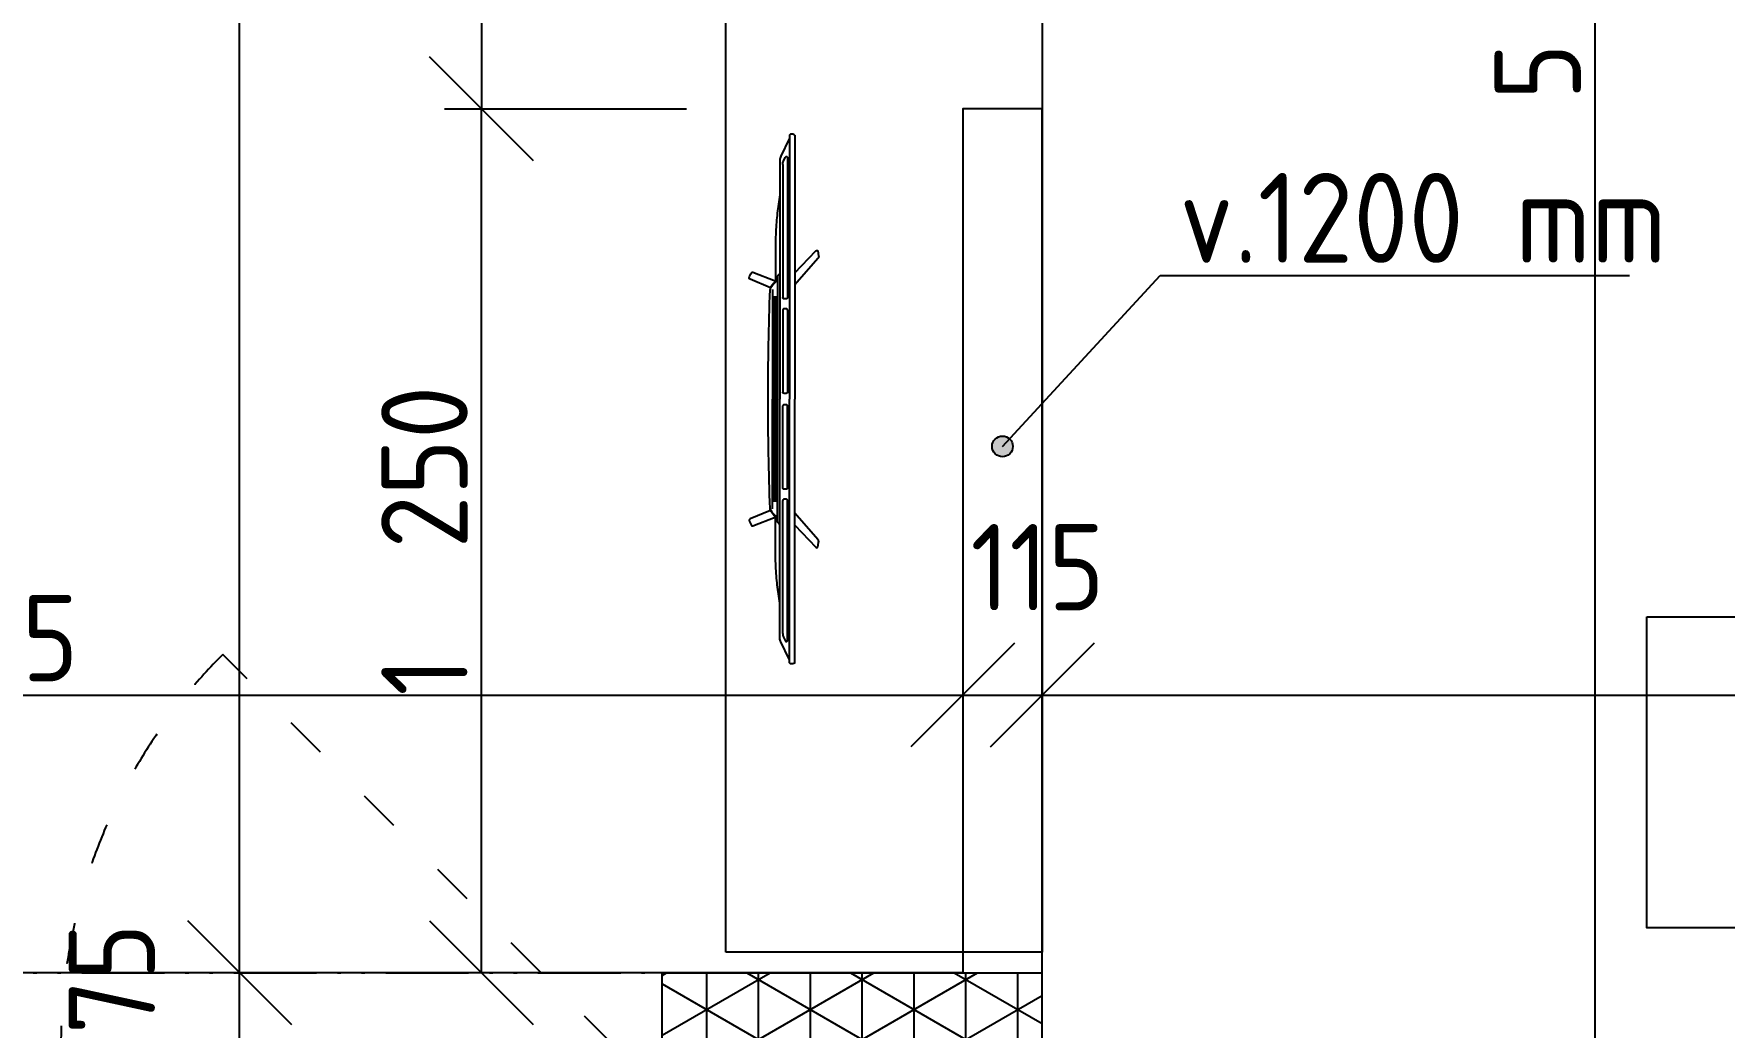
# Model space of a CAD drawing. Extents: x 4511820 to 5180432, y -1526536 to -944957.
# Drawn here: x 5111338 to 5113784, y -1211378 to -1209941 of the extents above; entities that cross this region are included whole.
import ezdxf

# ---------------------------------------------------------------- set-up
doc = ezdxf.new("R2010")
doc.units = 0
doc.header["$MEASUREMENT"] = 0
doc.linetypes.add('ACAD_ISO03W100', pattern=[30, 12, -18])
doc.linetypes.add('ACAD_ISO12W100', pattern=[22, 12, -3, 0.5, -3, 0.5, -3])
doc.layers.get('0').update_dxf_attribs({"linetype": 'CONTINUOUS'})
doc.layers.get('Defpoints').update_dxf_attribs({"color": 61, "linetype": 'CONTINUOUS'})
for name, color, linetype in [('KÓTY', 4, 'CONTINUOUS'), ('MÚRY', 1, 'CONTINUOUS'), ('OKNÁ', 143, 'CONTINUOUS'), ('Plochy', 41, 'CONTINUOUS'), ('TENKÁ', 7, 'CONTINUOUS'), ('ZARIADENIE', 47, 'CONTINUOUS'), ('ŠRAFY', 82, 'CONTINUOUS')]:
    doc.layers.add(name, color=color, linetype=linetype)
doc.styles.add('STYLE1', font='isocp.shx')
doc.dimstyles.new('STANDARD-50', dxfattribs={"dimtxt": 125, "dimasz": 150, "dimexe": 10, "dimexo": 200, "dimgap": 20, "dimtad": 1, "dimdsep": 46, "dimlunit": 6, "dimtxsty": 'STYLE1', "dimblk1": 'OBLIQUE', "dimblk2": 'OBLIQUE', "dimsah": 1, "dimcen": 2.5, "dimse1": 1, "dimse2": 1, "dimadec": 0, "dimazin": 0, "dimtfac": 1, "dimtmove": 1, "dimatfit": 3, "dimldrblk": 'OBLIQUE', "dimfxl": 1, "dimtolj": 1, "dimtzin": 0, "dimarcsym": 0})

# ---------------------------------------------------------------- blocks, each defined once
blk = doc.blocks.new('_OBLIQUE')
at = {"color": 0, "linetype": 'ByBlock'}
blk.add_line((-0.5, -0.5), (0.5, 0.5), dxfattribs=at)
blk = doc.blocks.new('*D13735')
at = {"layer": 'Defpoints', "color": 0}
for p in [(5109612.5, -1211368.2), (5142602.5, -1212808.2), (5142602.5, -1215556.2)]:
    blk.add_point(p, dxfattribs=at)
at = {"layer": 'KÓTY', "color": 0, "lineweight": -2}
blk.add_line((5109612.5, -1215556.2), (5142602.5, -1215556.2), dxfattribs=at)
at = {"layer": 'KÓTY', "color": 0, "linetype": 'ByBlock', "lineweight": -2, "xscale": 150, "yscale": 150, "zscale": 150, "rotation": 180}
blk.add_blockref('_OBLIQUE', (5109612.5, -1215556.2), dxfattribs=at)
at = {"layer": 'KÓTY', "color": 0, "linetype": 'ByBlock', "lineweight": -2, "xscale": 150, "yscale": 150, "zscale": 150}
blk.add_blockref('_OBLIQUE', (5142602.5, -1215556.2), dxfattribs=at)
at = {"layer": 'KÓTY', "color": 0, "insert": (5126107.5, -1215473.6), "char_height": 125, "attachment_point": 5, "style": 'STYLE1'}
blk.add_mtext('\\A1;32ﾠ990', dxfattribs=at)
blk = doc.blocks.new('Tv06_top_cad-block.com')
at = {"color": 0}
for points in [[(-161.1, -3.4), (-173.3, 26.2, 0.359324), (-175.3, 27.3, 0.097501), (-182.8, 24.2, 0.350578), (-183.5, 22.1), (-171.1, -10.4)], [(161.1, -3.4), (173.3, 26.2, -0.359324), (175.3, 27.3, -0.097501), (182.8, 24.2, -0.350578), (183.5, 22.1), (171.1, -10.4)], [(-381.9, -38.8, -0.13121), (-383.2, -32.7, -0.169032), (-383, -32.3), (-381.8, -31.1, -0.205713), (-381.3, -30.9), (-378.5, -30.9, 0.118206), (-376.2, -30.4), (-351.4, -18.4, -0.105648), (-345.8, -17), (0, -17)], [(-339.3, -21.2), (-339.3, -21.2, 0.099639), (-344.3, -22.2), (-349.2, -24.6, 0.215889), (-350.7, -26.3, 0.476075), (-349.4, -28, 0.244765)], [(-295.5, -17), (-282, -15, -0.02037), (-255.8, -12, -0.012056), (-227.2, -10.7), (-169.3, -10.7)], [(-181.8, -17), (-178.5, -14, -0.213415), (-177.3, -13.6), (0, -13.6)], [(-172.1, -13.6, -0.072098), (-159.2, -3, -0.121861), (-158.4, -2.8)], [(-170.1, -10.6, -0.053076), (-160.2, -2.9), (-158.4, -2.8)], [(-147.6, -13.6), (-147.6, -7.5, -0.414214), (-147.4, -7.3), (-146.5, -7.3, -0.414214), (-146.3, -7.5), (-146.3, -13.6)], [(-146.8, -28, 0.414214), (-145, -26.2), (-145, -23, 0.414214), (-146.8, -21.2)], [(-143.9, -13.6), (-143.9, -7.5, -0.414214), (-143.7, -7.3), (-142.7, -7.3, -0.414214), (-142.6, -7.5), (-142.6, -13.6)], [(-140.2, -13.6), (-140.2, -7.5, -0.414214), (-140, -7.3), (-139, -7.3, -0.414214), (-138.8, -7.5), (-138.8, -13.6)], [(-136.4, -13.6), (-136.4, -7.5, -0.414214), (-136.3, -7.3), (-135.3, -7.3, -0.414214), (-135.1, -7.5), (-135.1, -13.6)], [(-132.7, -13.6), (-132.7, -7.5, -0.414214), (-132.5, -7.3), (-131.6, -7.3, -0.414214), (-131.4, -7.5), (-131.4, -13.6)], [(-128.8, -28, -0.414214), (-130.6, -26.2), (-130.6, -23, -0.414214), (-128.8, -21.2)], [(-129, -13.6), (-129, -7.5, -0.414214), (-128.8, -7.3), (-127.9, -7.3, -0.414214), (-127.7, -7.5), (-127.7, -13.6)], [(-125.3, -13.6), (-125.3, -7.5, -0.414214), (-125.1, -7.3), (-124.1, -7.3, -0.414214), (-124, -7.5), (-124, -13.6)], [(-121.6, -13.6), (-121.6, -7.5, -0.414214), (-121.4, -7.3), (-120.4, -7.3, -0.414214), (-120.2, -7.5), (-120.2, -13.6)], [(-117.8, -13.6), (-117.8, -7.5, -0.414214), (-117.7, -7.3), (-116.7, -7.3, -0.414214), (-116.5, -7.5), (-116.5, -13.6)], [(-114.1, -13.6), (-114.1, -7.5, -0.414214), (-113.9, -7.3), (-113, -7.3, -0.414214), (-112.8, -7.5), (-112.8, -13.6)], [(-110.4, -13.6), (-110.4, -7.5, -0.414214), (-110.2, -7.3), (-109.3, -7.3, -0.414214), (-109.1, -7.5), (-109.1, -13.6)], [(-106.7, -13.6), (-106.7, -7.5, -0.414214), (-106.5, -7.3), (-105.5, -7.3, -0.414214), (-105.4, -7.5), (-105.4, -13.6)], [(-103, -13.6), (-103, -7.5, -0.414214), (-102.8, -7.3), (-101.8, -7.3, -0.414214), (-101.6, -7.5), (-101.6, -13.6)], [(-99.2, -13.6), (-99.2, -7.5, -0.414214), (-99.1, -7.3), (-98.1, -7.3, -0.414214), (-97.9, -7.5), (-97.9, -13.6)], [(-95.5, -13.6), (-95.5, -7.5, -0.414214), (-95.3, -7.3), (-94.4, -7.3, -0.414214), (-94.2, -7.5), (-94.2, -13.6)], [(-91.8, -13.6), (-91.8, -7.5, -0.414214), (-91.6, -7.3), (-90.7, -7.3, -0.414214), (-90.5, -7.5), (-90.5, -13.6)], [(-88.1, -13.6), (-88.1, -7.5, -0.414214), (-87.9, -7.3), (-86.9, -7.3, -0.414214), (-86.8, -7.5), (-86.8, -13.6)], [(-84.4, -13.6), (-84.4, -7.5, -0.414214), (-84.2, -7.3), (-83.2, -7.3, -0.414214), (-83, -7.5), (-83, -13.6)], [(-80.6, -13.6), (-80.6, -7.5, -0.414214), (-80.5, -7.3), (-79.5, -7.3, -0.414214), (-79.3, -7.5), (-79.3, -13.6)], [(-76.9, -13.6), (-76.9, -7.5, -0.414214), (-76.7, -7.3), (-75.8, -7.3, -0.414214), (-75.6, -7.5), (-75.6, -13.6)], [(-73.2, -13.6), (-73.2, -7.5, -0.414214), (-73, -7.3), (-72.1, -7.3, -0.414214), (-71.9, -7.5), (-71.9, -13.6)], [(-69.5, -13.6), (-69.5, -7.5, -0.414214), (-69.3, -7.3), (-68.3, -7.3, -0.414214), (-68.2, -7.5), (-68.2, -13.6)], [(-65.8, -13.6), (-65.8, -7.5, -0.414214), (-65.6, -7.3), (-64.6, -7.3, -0.414214), (-64.4, -7.5), (-64.4, -13.6)], [(-62, -13.6), (-62, -7.5, -0.414214), (-61.9, -7.3), (-60.9, -7.3, -0.414214), (-60.7, -7.5), (-60.7, -13.6)], [(-58.3, -13.6), (-58.3, -7.5, -0.414214), (-58.1, -7.3), (-57.2, -7.3, -0.414214), (-57, -7.5), (-57, -13.6)], [(-54.6, -13.6), (-54.6, -7.5, -0.414214), (-54.4, -7.3), (-53.5, -7.3, -0.414214), (-53.3, -7.5), (-53.3, -13.6)], [(-50.9, -13.6), (-50.9, -7.5, -0.414214), (-50.7, -7.3), (-49.7, -7.3, -0.414214), (-49.6, -7.5), (-49.6, -13.6)], [(-47.2, -13.6), (-47.2, -7.5, -0.414214), (-47, -7.3), (-46, -7.3, -0.414214), (-45.8, -7.5), (-45.8, -13.6)], [(-43.4, -13.6), (-43.4, -7.5, -0.414214), (-43.3, -7.3), (-42.3, -7.3, -0.414214), (-42.1, -7.5), (-42.1, -13.6)], [(-39.7, -13.6), (-39.7, -7.5, -0.414214), (-39.5, -7.3), (-38.6, -7.3, -0.414214), (-38.4, -7.5), (-38.4, -13.6)], [(-36, -13.6), (-36, -7.5, -0.414214), (-35.8, -7.3), (-34.9, -7.3, -0.414214), (-34.7, -7.5), (-34.7, -13.6)], [(-32.3, -13.6), (-32.3, -7.5, -0.414214), (-32.1, -7.3), (-31.1, -7.3, -0.414214), (-31, -7.5), (-31, -13.6)], [(-28.6, -13.6), (-28.6, -7.5, -0.414214), (-28.4, -7.3), (-27.4, -7.3, -0.414214), (-27.2, -7.5), (-27.2, -13.6)], [(-24.8, -13.6), (-24.8, -7.5, -0.414214), (-24.7, -7.3), (-23.7, -7.3, -0.414214), (-23.5, -7.5), (-23.5, -13.6)], [(-21.1, -13.6), (-21.1, -7.5, -0.414214), (-20.9, -7.3), (-20, -7.3, -0.414214), (-19.8, -7.5), (-19.8, -13.6)], [(-17.4, -13.6), (-17.4, -7.5, -0.414214), (-17.2, -7.3), (-16.3, -7.3, -0.414214), (-16.1, -7.5), (-16.1, -13.6)], [(-13.7, -13.6), (-13.7, -7.5, -0.414214), (-13.5, -7.3), (-12.5, -7.3, -0.414214), (-12.4, -7.5), (-12.4, -13.6)], [(-10, -13.6), (-10, -7.5, -0.414214), (-9.8, -7.3), (-8.8, -7.3, -0.414214), (-8.6, -7.5), (-8.6, -13.6)], [(-10, -28, 0.414214), (-8.2, -26.2), (-8.2, -23, 0.414214), (-10, -21.2)], [(-6.2, -13.6), (-6.2, -7.5, -0.414214), (-6.1, -7.3), (-5.1, -7.3, -0.414214), (-4.9, -7.5), (-4.9, -13.6)], [(-2.5, -13.6), (-2.5, -7.5, -0.414214), (-2.3, -7.3), (-1.4, -7.3, -0.414214), (-1.2, -7.5), (-1.2, -13.6)], [(181.8, -17), (178.5, -14, 0.213415), (177.3, -13.6), (0, -13.6)], [(381.9, -38.8, 0.13121), (383.2, -32.7, 0.169032), (383, -32.3), (381.8, -31.1, 0.205713), (381.3, -30.9), (378.5, -30.9, -0.118206), (376.2, -30.4), (351.4, -18.4, 0.105648), (345.8, -17), (0, -17)], [(2.5, -13.6), (2.5, -7.5, 0.414214), (2.3, -7.3), (1.4, -7.3, 0.414214), (1.2, -7.5), (1.2, -13.6)], [(6.2, -13.6), (6.2, -7.5, 0.414214), (6.1, -7.3), (5.1, -7.3, 0.414214), (4.9, -7.5), (4.9, -13.6)], [(10, -28, -0.414214), (8.2, -26.2), (8.2, -23, -0.414214), (10, -21.2)], [(10, -13.6), (10, -7.5, 0.414214), (9.8, -7.3), (8.8, -7.3, 0.414214), (8.6, -7.5), (8.6, -13.6)], [(13.7, -13.6), (13.7, -7.5, 0.414214), (13.5, -7.3), (12.5, -7.3, 0.414214), (12.4, -7.5), (12.4, -13.6)], [(17.4, -13.6), (17.4, -7.5, 0.414214), (17.2, -7.3), (16.3, -7.3, 0.414214), (16.1, -7.5), (16.1, -13.6)], [(21.1, -13.6), (21.1, -7.5, 0.414214), (20.9, -7.3), (20, -7.3, 0.414214), (19.8, -7.5), (19.8, -13.6)], [(24.8, -13.6), (24.8, -7.5, 0.414214), (24.7, -7.3), (23.7, -7.3, 0.414214), (23.5, -7.5), (23.5, -13.6)], [(28.6, -13.6), (28.6, -7.5, 0.414214), (28.4, -7.3), (27.4, -7.3, 0.414214), (27.2, -7.5), (27.2, -13.6)], [(32.3, -13.6), (32.3, -7.5, 0.414214), (32.1, -7.3), (31.1, -7.3, 0.414214), (31, -7.5), (31, -13.6)], [(36, -13.6), (36, -7.5, 0.414214), (35.8, -7.3), (34.9, -7.3, 0.414214), (34.7, -7.5), (34.7, -13.6)], [(39.7, -13.6), (39.7, -7.5, 0.414214), (39.5, -7.3), (38.6, -7.3, 0.414214), (38.4, -7.5), (38.4, -13.6)], [(43.4, -13.6), (43.4, -7.5, 0.414214), (43.3, -7.3), (42.3, -7.3, 0.414214), (42.1, -7.5), (42.1, -13.6)], [(47.2, -13.6), (47.2, -7.5, 0.414214), (47, -7.3), (46, -7.3, 0.414214), (45.8, -7.5), (45.8, -13.6)], [(50.9, -13.6), (50.9, -7.5, 0.414214), (50.7, -7.3), (49.7, -7.3, 0.414214), (49.6, -7.5), (49.6, -13.6)], [(54.6, -13.6), (54.6, -7.5, 0.414214), (54.4, -7.3), (53.5, -7.3, 0.414214), (53.3, -7.5), (53.3, -13.6)], [(58.3, -13.6), (58.3, -7.5, 0.414214), (58.1, -7.3), (57.2, -7.3, 0.414214), (57, -7.5), (57, -13.6)], [(62, -13.6), (62, -7.5, 0.414214), (61.9, -7.3), (60.9, -7.3, 0.414214), (60.7, -7.5), (60.7, -13.6)], [(65.8, -13.6), (65.8, -7.5, 0.414214), (65.6, -7.3), (64.6, -7.3, 0.414214), (64.4, -7.5), (64.4, -13.6)], [(69.5, -13.6), (69.5, -7.5, 0.414214), (69.3, -7.3), (68.3, -7.3, 0.414214), (68.2, -7.5), (68.2, -13.6)], [(73.2, -13.6), (73.2, -7.5, 0.414214), (73, -7.3), (72.1, -7.3, 0.414214), (71.9, -7.5), (71.9, -13.6)], [(76.9, -13.6), (76.9, -7.5, 0.414214), (76.7, -7.3), (75.8, -7.3, 0.414214), (75.6, -7.5), (75.6, -13.6)], [(80.6, -13.6), (80.6, -7.5, 0.414214), (80.5, -7.3), (79.5, -7.3, 0.414214), (79.3, -7.5), (79.3, -13.6)], [(84.4, -13.6), (84.4, -7.5, 0.414214), (84.2, -7.3), (83.2, -7.3, 0.414214), (83, -7.5), (83, -13.6)], [(88.1, -13.6), (88.1, -7.5, 0.414214), (87.9, -7.3), (86.9, -7.3, 0.414214), (86.8, -7.5), (86.8, -13.6)], [(91.8, -13.6), (91.8, -7.5, 0.414214), (91.6, -7.3), (90.7, -7.3, 0.414214), (90.5, -7.5), (90.5, -13.6)], [(95.5, -13.6), (95.5, -7.5, 0.414214), (95.3, -7.3), (94.4, -7.3, 0.414214), (94.2, -7.5), (94.2, -13.6)], [(99.2, -13.6), (99.2, -7.5, 0.414214), (99.1, -7.3), (98.1, -7.3, 0.414214), (97.9, -7.5), (97.9, -13.6)], [(103, -13.6), (103, -7.5, 0.414214), (102.8, -7.3), (101.8, -7.3, 0.414214), (101.6, -7.5), (101.6, -13.6)], [(106.7, -13.6), (106.7, -7.5, 0.414214), (106.5, -7.3), (105.5, -7.3, 0.414214), (105.4, -7.5), (105.4, -13.6)], [(110.4, -13.6), (110.4, -7.5, 0.414214), (110.2, -7.3), (109.3, -7.3, 0.414214), (109.1, -7.5), (109.1, -13.6)], [(114.1, -13.6), (114.1, -7.5, 0.414214), (113.9, -7.3), (113, -7.3, 0.414214), (112.8, -7.5), (112.8, -13.6)], [(117.8, -13.6), (117.8, -7.5, 0.414214), (117.7, -7.3), (116.7, -7.3, 0.414214), (116.5, -7.5), (116.5, -13.6)], [(121.6, -13.6), (121.6, -7.5, 0.414214), (121.4, -7.3), (120.4, -7.3, 0.414214), (120.2, -7.5), (120.2, -13.6)], [(125.3, -13.6), (125.3, -7.5, 0.414214), (125.1, -7.3), (124.1, -7.3, 0.414214), (124, -7.5), (124, -13.6)], [(129, -13.6), (129, -7.5, 0.414214), (128.8, -7.3), (127.9, -7.3, 0.414214), (127.7, -7.5), (127.7, -13.6)], [(128.8, -28, 0.414214), (130.6, -26.2), (130.6, -23, 0.414214), (128.8, -21.2)], [(132.7, -13.6), (132.7, -7.5, 0.414214), (132.5, -7.3), (131.6, -7.3, 0.414214), (131.4, -7.5), (131.4, -13.6)], [(136.4, -13.6), (136.4, -7.5, 0.414214), (136.3, -7.3), (135.3, -7.3, 0.414214), (135.1, -7.5), (135.1, -13.6)], [(140.2, -13.6), (140.2, -7.5, 0.414214), (140, -7.3), (139, -7.3, 0.414214), (138.8, -7.5), (138.8, -13.6)], [(143.9, -13.6), (143.9, -7.5, 0.414214), (143.7, -7.3), (142.7, -7.3, 0.414214), (142.6, -7.5), (142.6, -13.6)], [(146.8, -28, -0.414214), (145, -26.2), (145, -23, -0.414214), (146.8, -21.2)], [(147.6, -13.6), (147.6, -7.5, 0.414214), (147.4, -7.3), (146.5, -7.3, 0.414214), (146.3, -7.5), (146.3, -13.6)], [(172.1, -13.6, 0.072098), (159.2, -3, 0.121861), (158.4, -2.8)], [(170.1, -10.6, 0.053076), (160.2, -2.9), (158.4, -2.8)], [(295.5, -17), (282, -15, 0.02037), (255.8, -12, 0.012056), (227.2, -10.7), (169.3, -10.7)], [(339.3, -21.2), (339.3, -21.2, -0.099639), (344.3, -22.2), (349.2, -24.6, -0.215889), (350.7, -26.3, -0.476075), (349.4, -28, -0.244765)], [(-182.5, -38.8), (-214.4, -69.1, 0.250582), (-215, -71, 0.266718), (-214.3, -71.9, 0.084688)], [(-214.3, -71.9), (-207.3, -73.1, 0.211205), (-203.3, -72.1), (-165.2, -38.8)], [(214.3, -71.9), (207.3, -73.1, -0.211205), (203.3, -72.1), (165.2, -38.8)], [(182.5, -38.8), (214.4, -69.1, -0.250582), (215, -71, -0.266718), (214.3, -71.9, -0.084688)]]:
    blk.add_lwpolyline(points, format="xyb", dxfattribs=at)
for points in [[(-339.3, -21.2), (-146.8, -21.2)], [(-158.6, -6.5), (0, -6.5)], [(-128.8, -21.2), (-10, -21.2)], [(158.6, -6.5), (0, -6.5)], [(128.8, -21.2), (10, -21.2)], [(339.3, -21.2), (146.8, -21.2)], [(-381.9, -38.8), (0, -38.8)], [(-378.5, -30.9), (0, -30.9)], [(-349.4, -28), (-146.8, -28)], [(-128.8, -28), (-10, -28)], [(378.5, -30.9), (0, -30.9)], [(381.9, -38.8), (0, -38.8)], [(128.8, -28), (10, -28)], [(349.4, -28), (146.8, -28)]]:
    blk.add_lwpolyline(points, dxfattribs=at)
for centre, radius, start, end in [((0, -4564), 4564, 90, 91.9893), ((0, -4564), 4564, 88.0107, 90), ((-170.5, -10.1), 0.6, 200.9784, 314.0295), ((170.5, -10.1), 0.6, 225.9705, 339.0216)]:
    blk.add_arc(centre, radius, start, end, dxfattribs=at)
blk = doc.blocks.new('TV')
at = {"layer": 'ZARIADENIE', "color": 8}
blk.add_blockref('Tv06_top_cad-block.com', (4448198.7, -1316337.8), dxfattribs=at)
blk = doc.blocks.new('SESACKA ROH1')
at = {"layer": 'ZARIADENIE', "color": 45, "ltscale": 0.25}
blk.add_lwpolyline([(4447044, -1317155.2), (4446044, -1317155.2), (4446044, -1317605.2), (4447044, -1317605.2)], close=True, dxfattribs=at)
blk = doc.blocks.new('*D28120')
at = {"layer": 'Defpoints', "color": 0}
for p in [(5111636, -1211299.2), (5111897.5, -1211299.2), (5111897.5, -1211474.2)]:
    blk.add_point(p, dxfattribs=at)
at = {"layer": 'KÓTY', "color": 0, "lineweight": -2}
blk.add_line((5111636, -1211474.2), (5111636, -1211299.2), dxfattribs=at)
at = {"layer": 'KÓTY', "color": 0, "linetype": 'ByBlock', "lineweight": -2, "xscale": 150, "yscale": 150, "zscale": 150}
for p, rotation in [((5111636, -1211299.2), 90), ((5111636, -1211474.2), 270)]:
    blk.add_blockref('_OBLIQUE', p, dxfattribs=dict(at, rotation=rotation))
at = {"layer": 'KÓTY', "color": 0, "insert": (5111451, -1211336), "char_height": 125, "attachment_point": 5, "rotation": 90, "style": 'STYLE1'}
blk.add_mtext('\\A1;175', dxfattribs=at)
blk = doc.blocks.new('*D28121')
at = {"layer": 'Defpoints', "color": 0}
for p in [(5111636, -1207164.2), (5111636, -1207164.2), (5111897.5, -1211299.2)]:
    blk.add_point(p, dxfattribs=at)
at = {"layer": 'KÓTY', "color": 0, "lineweight": -2}
blk.add_line((5111636, -1211299.2), (5111636, -1207164.2), dxfattribs=at)
at = {"layer": 'KÓTY', "color": 0, "linetype": 'ByBlock', "lineweight": -2, "xscale": 150, "yscale": 150, "zscale": 150}
for p, rotation in [((5111636, -1207164.2), 90), ((5111636, -1211299.2), 270)]:
    blk.add_blockref('_OBLIQUE', p, dxfattribs=dict(at, rotation=rotation))
at = {"layer": 'KÓTY', "color": 0, "insert": (5111553.5, -1209231.7), "char_height": 125, "attachment_point": 5, "rotation": 90, "style": 'STYLE1'}
blk.add_mtext('\\A1;4ﾠ135', dxfattribs=at)
blk = doc.blocks.new('*D28127')
at = {"layer": 'Defpoints', "color": 0}
for p in [(5112797.5, -1210897.5), (5109532.5, -1211299.2), (5112797.5, -1211299.2)]:
    blk.add_point(p, dxfattribs=at)
at = {"layer": 'KÓTY', "color": 0, "lineweight": -2}
blk.add_line((5109532.5, -1210897.5), (5112797.5, -1210897.5), dxfattribs=at)
at = {"layer": 'KÓTY', "color": 0, "linetype": 'ByBlock', "lineweight": -2, "xscale": 150, "yscale": 150, "zscale": 150, "rotation": 180}
blk.add_blockref('_OBLIQUE', (5109532.5, -1210897.5), dxfattribs=at)
at = {"layer": 'KÓTY', "color": 0, "linetype": 'ByBlock', "lineweight": -2, "xscale": 150, "yscale": 150, "zscale": 150}
blk.add_blockref('_OBLIQUE', (5112797.5, -1210897.5), dxfattribs=at)
at = {"layer": 'KÓTY', "color": 0, "insert": (5111165, -1210815), "char_height": 125, "attachment_point": 5, "style": 'STYLE1'}
blk.add_mtext('\\A1;3ﾠ265', dxfattribs=at)
blk = doc.blocks.new('*D28129')
at = {"layer": 'Defpoints', "color": 0}
for p in [(5112682.5, -1210897.5), (5112797.5, -1210897.5), (5112797.5, -1210897.5)]:
    blk.add_point(p, dxfattribs=at)
at = {"layer": 'KÓTY', "color": 0, "lineweight": -2}
blk.add_line((5112682.5, -1210897.5), (5112797.5, -1210897.5), dxfattribs=at)
at = {"layer": 'KÓTY', "color": 0, "linetype": 'ByBlock', "lineweight": -2, "xscale": 150, "yscale": 150, "zscale": 150, "rotation": 180}
blk.add_blockref('_OBLIQUE', (5112682.5, -1210897.5), dxfattribs=at)
at = {"layer": 'KÓTY', "color": 0, "linetype": 'ByBlock', "lineweight": -2, "xscale": 150, "yscale": 150, "zscale": 150}
blk.add_blockref('_OBLIQUE', (5112797.5, -1210897.5), dxfattribs=at)
at = {"layer": 'KÓTY', "color": 0, "insert": (5112790.8, -1210712.5), "char_height": 125, "attachment_point": 5, "style": 'STYLE1'}
blk.add_mtext('\\A1;115', dxfattribs=at)
blk = doc.blocks.new('*D28130')
at = {"layer": 'Defpoints', "color": 0}
for p in [(5112797.5, -1210897.5), (5115872.5, -1210897.5), (5115872.5, -1210897.5)]:
    blk.add_point(p, dxfattribs=at)
at = {"layer": 'KÓTY', "color": 0, "lineweight": -2}
blk.add_line((5112797.5, -1210897.5), (5115872.5, -1210897.5), dxfattribs=at)
at = {"layer": 'KÓTY', "color": 0, "linetype": 'ByBlock', "lineweight": -2, "xscale": 150, "yscale": 150, "zscale": 150, "rotation": 180}
blk.add_blockref('_OBLIQUE', (5112797.5, -1210897.5), dxfattribs=at)
at = {"layer": 'KÓTY', "color": 0, "linetype": 'ByBlock', "lineweight": -2, "xscale": 150, "yscale": 150, "zscale": 150}
blk.add_blockref('_OBLIQUE', (5115872.5, -1210897.5), dxfattribs=at)
at = {"layer": 'KÓTY', "color": 0, "insert": (5114335, -1210815), "char_height": 125, "attachment_point": 5, "style": 'STYLE1'}
blk.add_mtext('\\A1;3ﾠ075', dxfattribs=at)
blk = doc.blocks.new('*D28178')
at = {"layer": 'Defpoints', "color": 0}
for p in [(5112750, -1207049.2), (5112870, -1212534.2), (5113597, -1212534.2)]:
    blk.add_point(p, dxfattribs=at)
at = {"layer": 'KÓTY', "color": 0, "lineweight": -2}
blk.add_line((5113597, -1207049.2), (5113597, -1212534.2), dxfattribs=at)
at = {"layer": 'KÓTY', "color": 0, "linetype": 'ByBlock', "lineweight": -2, "xscale": 150, "yscale": 150, "zscale": 150}
for p, rotation in [((5113597, -1207049.2), 90), ((5113597, -1212534.2), 270)]:
    blk.add_blockref('_OBLIQUE', p, dxfattribs=dict(at, rotation=rotation))
at = {"layer": 'KÓTY', "color": 0, "insert": (5113514.5, -1209791.7), "char_height": 125, "attachment_point": 5, "rotation": 90, "style": 'STYLE1'}
blk.add_mtext('\\A1;5ﾠ485', dxfattribs=at)
blk = doc.blocks.new('*D28676')
at = {"layer": 'Defpoints', "color": 0}
for p in [(5111986, -1210049.2), (5112579, -1210049.2), (5112579, -1211299.2)]:
    blk.add_point(p, dxfattribs=at)
at = {"layer": 'KÓTY', "color": 0, "lineweight": -2}
blk.add_line((5111986, -1211299.2), (5111986, -1210049.2), dxfattribs=at)
at = {"layer": 'KÓTY', "color": 0, "linetype": 'ByBlock', "lineweight": -2, "xscale": 150, "yscale": 150, "zscale": 150}
for p, rotation in [((5111986, -1210049.2), 90), ((5111986, -1211299.2), 270)]:
    blk.add_blockref('_OBLIQUE', p, dxfattribs=dict(at, rotation=rotation))
at = {"layer": 'KÓTY', "color": 0, "insert": (5111903.5, -1210674.2), "char_height": 125, "attachment_point": 5, "rotation": 90, "style": 'STYLE1'}
blk.add_mtext('\\A1;1ﾠ250', dxfattribs=at)
blk = doc.blocks.new('*D28677')
at = {"layer": 'Defpoints', "color": 0}
for p in [(5112682.5, -1207764.2), (5111986, -1210049.2), (5112682.5, -1210049.2)]:
    blk.add_point(p, dxfattribs=at)
at = {"layer": 'KÓTY', "color": 0, "lineweight": -2}
blk.add_line((5111986, -1207764.2), (5111986, -1210049.2), dxfattribs=at)
at = {"layer": 'KÓTY', "color": 0, "linetype": 'ByBlock', "lineweight": -2, "xscale": 150, "yscale": 150, "zscale": 150}
for p, rotation in [((5111986, -1207764.2), 90), ((5111986, -1210049.2), 270)]:
    blk.add_blockref('_OBLIQUE', p, dxfattribs=dict(at, rotation=rotation))
at = {"layer": 'KÓTY', "color": 0, "insert": (5111906.5, -1209064.5), "char_height": 125, "attachment_point": 5, "rotation": 90, "style": 'STYLE1'}
blk.add_mtext('\\A1;2ﾠ285', dxfattribs=at)

msp = doc.modelspace()

# ---------------------------------------------------------------- hatches: boundary and pattern name
at = {"layer": 'KÓTY'}
h = msp.add_hatch(color=256, dxfattribs=at)
h.dxf.hatch_style = 1
h.paths.add_polyline_path([(5112725, -1210537.726, -0.65381715), (5112750.174, -1210526.704, -1.52947961)])
at = {"layer": 'ŠRAFY', "ltscale": 0.25}
h = msp.add_hatch(dxfattribs=at)
h.set_pattern_fill('NET3', color=256, scale=600, angle=90)
h.set_pattern_definition([(90, (584112, -89070.035), (-75, 5e-15), []), (150, (584112, -89070.035), (-37.5, -64.9519053), []), (210, (584112, -89070.035), (37.5, -64.9519053), [])])
h.paths.add_polyline_path([(5112797.5, -1211674.226), (5112797.5, -1211299.226), (5112682.5, -1211299.226), (5112247.5, -1211299.226), (5112247.5, -1211474.226), (5112622.5, -1211474.226), (5112622.5, -1211674.226)])

# ---------------------------------------------------------------- linework, layer by layer
at = {"layer": 'KÓTY', "ltscale": 25}
msp.add_line((5111932.597, -1210049.226), (5112282.597, -1210049.226), dxfattribs=at)
at = {"layer": 'KÓTY'}
for p, q in [((5112740, -1210537.726), (5112968, -1210290.726)), ((5112968, -1210290.726), (5113647.5, -1210290.726))]:
    msp.add_line(p, q, dxfattribs=at)
msp.add_circle((5112740, -1210537.726), 15, dxfattribs=at)
at = {"layer": 'MÚRY'}
for p, q in [((5112247.5, -1211299.226), (5112797.5, -1211299.226)), ((5112247.5, -1211674.226), (5112247.5, -1211299.226)), ((5112797.5, -1211674.226), (5112797.5, -1211299.226))]:
    msp.add_line(p, q, dxfattribs=at)
at = {"layer": 'OKNÁ', "linetype": 'ACAD_ISO03W100', "ltscale": 5}
msp.add_line((5112177.5, -1211404.226), (5111611.815, -1210838.541), dxfattribs=at)
msp.add_arc((5112177.5, -1211404.226), 800, 135, 180, dxfattribs=at)
at = {"layer": 'Plochy'}
msp.add_lwpolyline([(5109532.5, -1211299.226), (5109532.5, -1207764.226), (5111532.5, -1207764.226), (5111532.5, -1207164.226), (5112682.5, -1207164.226), (5112682.5, -1207764.226), (5112797.5, -1207764.226), (5112797.5, -1205974.226), (5112912.5, -1205974.226), (5112912.5, -1205284.226), (5115872.5, -1205284.226), (5115872.5, -1207559.226), (5115457.5, -1207559.226), (5115457.5, -1208309.226), (5115872.5, -1208309.226), (5115872.5, -1212534.226), (5112797.5, -1212534.226), (5112797.5, -1210049.226), (5112682.5, -1210049.226), (5112682.5, -1211299.226)], close=True, dxfattribs=at)
at = {"layer": 'TENKÁ'}
for p, q in [((5112797.5, -1210049.226), (5112682.5, -1210049.226)), ((5112682.5, -1210049.226), (5112682.5, -1211299.226)), ((5112797.5, -1211299.226), (5112797.5, -1210049.226))]:
    msp.add_line(p, q, dxfattribs=at)
at = {"layer": 'TENKÁ', "linetype": 'ACAD_ISO12W100', "ltscale": 10}
msp.add_line((5110087.5, -1211299.226), (5112247.5, -1211299.226), dxfattribs=at)
at = {"layer": 'ZARIADENIE', "color": 45, "ltscale": 0.25}
msp.add_lwpolyline([(5112339.733, -1211269.226), (5112339.733, -1209669.226), (5112797.5, -1209669.226), (5112797.5, -1211269.226)], close=True, dxfattribs=at)

# ---------------------------------------------------------------- block references
at = {"layer": 'Plochy', "color": 2, "xscale": -1, "rotation": 89.99999999999994}
msp.add_blockref('TV', (3796063.073, 3237729.492), dxfattribs=at)
at = {"layer": 'Plochy', "color": 2, "xscale": -1}
msp.add_blockref('SESACKA ROH1', (9560716.5, 106370.965), dxfattribs=at)

# ---------------------------------------------------------------- texts
at = {"layer": 'TENKÁ', "linetype": 'Continuous', "style": 'STYLE1'}
msp.add_text('v.1200 mm', height=130, dxfattribs=at).set_placement((5112995.372, -1210272.143))

# ---------------------------------------------------------------- dimensions: what is measured, and where the dimension line sits
at = {"layer": 'KÓTY'}
for base, p1, p2, picture, middle in [((5113597, -1212534.226), (5112750, -1207049.226), (5112870, -1212534.226), '*D28178', (5113514.457, -1209791.726)), ((5111636, -1207164.226), (5111897.5, -1211299.226), (5111636, -1207164.226), '*D28121', (5111553.457, -1209231.726)), ((5111986, -1210049.226), (5112579, -1211299.226), (5112579, -1210049.226), '*D28676', (5111903.457, -1210674.226)), ((5111636, -1211299.226), (5111897.5, -1211474.226), (5111897.5, -1211299.226), '*D28120', (5111451, -1211335.976))]:
    dim = msp.add_linear_dim(base=base, p1=p1, p2=p2, angle=90, dimstyle='STANDARD-50', dxfattribs=at)
    dim.commit()
    dim.dimension.update_dxf_attribs({"geometry": picture, "text_midpoint": middle})
dim = msp.add_linear_dim(base=(5111986, -1210049.226), p1=(5112682.5, -1207764.226), p2=(5112682.5, -1210049.226), angle=90, dimstyle='STANDARD-50', override={"dimtxsty": 'STYLE1', "dimldrblk": 'OBLIQUE'}, dxfattribs=at)
dim.commit()
dim.dimension.update_dxf_attribs({"geometry": '*D28677', "text_midpoint": (5111989, -1209064.535), "dimtype": 160})
for base, p1, p2, picture, middle in [((5112797.5, -1210897.535), (5112682.5, -1210897.535), (5112797.5, -1210897.535), '*D28129', (5112790.75, -1210712.535)), ((5112797.5, -1210897.535), (5109532.5, -1211299.226), (5112797.5, -1211299.226), '*D28127', (5111165, -1210814.992)), ((5115872.5, -1210897.535), (5112797.5, -1210897.535), (5115872.5, -1210897.535), '*D28130', (5114335, -1210814.992)), ((5142602.5, -1215556.181), (5109612.5, -1211368.226), (5142602.5, -1212808.226), '*D13735', (5126107.5, -1215473.638))]:
    dim = msp.add_linear_dim(base=base, p1=p1, p2=p2, dimstyle='STANDARD-50', dxfattribs=at)
    dim.commit()
    dim.dimension.update_dxf_attribs({"geometry": picture, "text_midpoint": middle})

doc.saveas('drawing.dxf')
